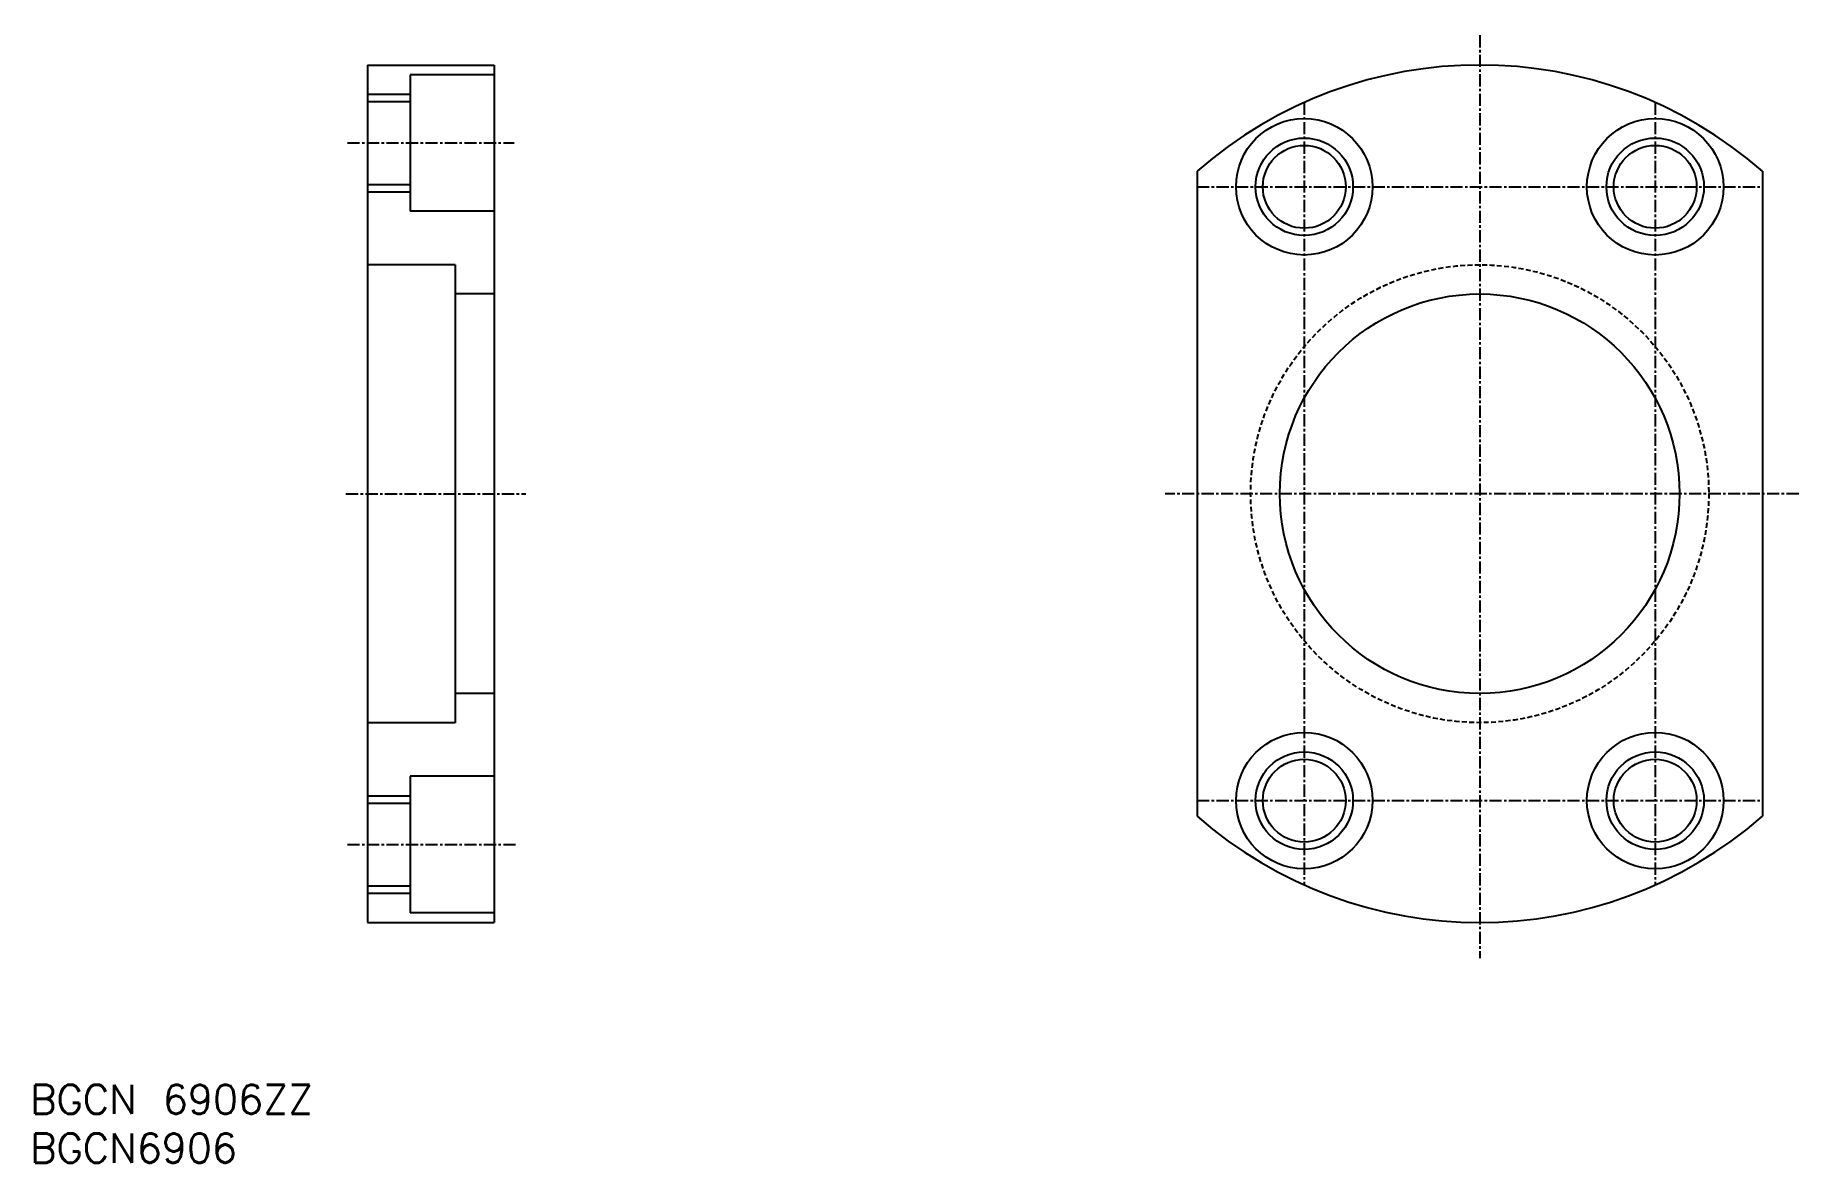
# Model space of a CAD drawing. Extents: x 45 to 226, y 37 to 153.
import ezdxf
from ezdxf.enums import TextEntityAlignment as Align

# ---------------------------------------------------------------- set-up
doc = ezdxf.new("R2010")
doc.units = 0
doc.linetypes.add('CENTER', pattern=[2, 1.25, -0.25, 0.25, -0.25])
doc.linetypes.add('DASHED', pattern=[0.75, 0.5, -0.25])
doc.layers.get('0').update_dxf_attribs({"linetype": 'CONTINUOUS'})
doc.layers.add('CENTER', color=1, linetype='CENTER')
doc.styles.get("Standard").update_dxf_attribs({"font": 'txt.shx', "bigfont": 'extfont.shx'})

msp = doc.modelspace()

# ---------------------------------------------------------------- linework, layer by layer
at = {"color": 7, "linetype": 'CONTINUOUS'}
for p, q in [((79.36, 149.96), (79.36, 61.96)), ((79.36, 149.96), (92.36, 149.96)), ((92.36, 148.96), (83.76, 148.96)), ((83.76, 148.96), (83.76, 134.96)), ((92.36, 149.96), (92.36, 61.96)), ((79.36, 146.21), (83.76, 146.21)), ((79.36, 137.71), (83.76, 137.71)), ((164.47, 139.05), (164.47, 72.87)), ((222.47, 139.05), (222.47, 72.87)), ((92.36, 134.96), (83.76, 134.96)), ((88.36, 129.46), (79.36, 129.46)), ((88.36, 129.46), (88.36, 82.46)), ((92.36, 126.46), (88.36, 126.46)), ((92.36, 85.46), (88.36, 85.46)), ((88.36, 82.46), (79.36, 82.46)), ((83.76, 76.96), (83.76, 62.96)), ((92.36, 76.96), (83.76, 76.96)), ((79.36, 74.21), (83.76, 74.21)), ((79.36, 65.71), (83.76, 65.71)), ((79.36, 61.96), (92.36, 61.96)), ((92.36, 62.96), (83.76, 62.96))]:
    msp.add_line(p, q, dxfattribs=at)
at = {"color": 3, "linetype": 'CONTINUOUS'}
for p, q in [((79.36, 146.96), (83.76, 146.96)), ((79.36, 136.96), (83.76, 136.96)), ((79.36, 74.96), (83.76, 74.96)), ((79.36, 64.96), (83.76, 64.96))]:
    msp.add_line(p, q, dxfattribs=at)
at = {"color": 7, "linetype": 'CONTINUOUS'}
for centre, radius in [((175.47, 137.46), 7), ((211.47, 137.46), 7), ((175.47, 137.46), 4.25), ((211.47, 137.46), 4.25), ((193.47, 105.96), 20.5), ((175.47, 74.46), 7), ((211.47, 74.46), 7), ((175.47, 74.46), 4.25), ((211.47, 74.46), 4.25)]:
    msp.add_circle(centre, radius, dxfattribs=at)
at = {"color": 3, "linetype": 'CONTINUOUS'}
for centre in [(175.47, 137.46), (211.47, 137.46), (175.47, 74.46), (211.47, 74.46)]:
    msp.add_circle(centre, 5, dxfattribs=at)
at = {"color": 3, "linetype": 'DASHED'}
msp.add_circle((193.47, 105.96), 23.5, dxfattribs=at)
at = {"color": 7, "linetype": 'CONTINUOUS'}
for start, end in [(48.7694, 131.2306), (228.7694, 311.2306)]:
    msp.add_arc((193.47, 105.96), 44, start, end, dxfattribs=at)
at = {"layer": 'CENTER', "color": 1, "linetype": 'CENTER'}
for p, q in [((193.47, 153.01), (193.47, 58.3)), ((175.47, 146.11), (175.47, 65.81)), ((211.47, 146.11), (211.47, 65.81)), ((77.32, 141.96), (94.41, 141.96)), ((164.47, 137.46), (222.47, 137.46)), ((77.17, 105.96), (95.63, 105.96)), ((226.19, 105.96), (161.21, 105.96)), ((164.47, 74.46), (222.47, 74.46)), ((77.32, 69.96), (94.71, 69.96))]:
    msp.add_line(p, q, dxfattribs=at)

# ---------------------------------------------------------------- texts
at = {"color": 7, "linetype": 'CONTINUOUS'}
for s, p in [('BGCN 6906ZZ', (44.78, 43.8)), ('BGCN6906', (44.78, 38.8))]:
    msp.add_text(s, height=3, dxfattribs=at).set_placement(p, align=Align.MIDDLE_LEFT)

doc.saveas('drawing.dxf')
